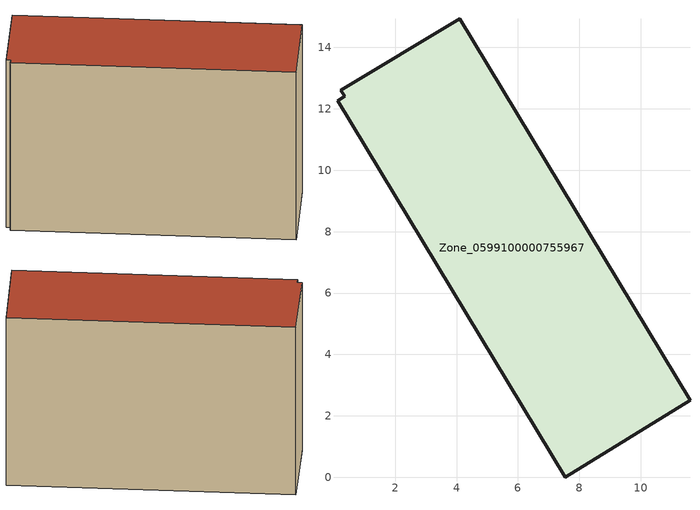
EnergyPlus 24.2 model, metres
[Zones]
Zone_0599100000755967
 floor ground (C_G): 0.24,12.6 4.1,14.93 11.6,2.5 7.53,0 0.12,12.26 0.35,12.4 z0
 wall outside (C_F): 11.6,2.5 4.1,14.93 0.24,12.6 0.35,12.4 0.12,12.26 7.53,0 11.6,2.5 z0:9.64
 roof outside (C_R): 4.1,14.93 0.24,12.6 0.35,12.4 0.12,12.26 7.53,0 11.6,2.5 z9.64
[BUILDING]
Pand.0599100000755967: North Axis=0; Terrain=City; Loads Convergence Tolerance Value=0.04; Temperature Convergence Tolerance Value=0.4; Solar Distribution=FullExterior; Maximum Number of Warmup Days=25; Minimum Number of Warmup Days=1
[Site:Location]
Rotterdam.The.Hague.AP_ZH_NLD Design_Conditions: Latitude=51.96; Longitude=4.45; Time Zone=1; Elevation=-4.5
[SITE:GROUNDTEMPERATURE:BUILDINGSURFACE]
18, 18, 18, 18, 18, 18, 18, 18, 18, 18, 18, 18
[MATERIAL] Thermal Absorptance=0.9; Solar Absorptance=0.7; Visible Absorptance=0.7
Name | Roughness | Thickness | Conductivity | Density | Specific Heat
G.TI.1946 | MediumSmooth | 0.15 | 1 | 540 | 1210
F.TI.1946 | Rough | 0.3 | 0.857143 | 1920 | 840
R.TI.1946 | MediumRough | 0.2 | 0.1 | 1500 | 1000
[CONSTRUCTION]
C_G: G.TI.1946
C_F: F.TI.1946
C_R: R.TI.1946
[ZONE]
Zone_0599100000755967: Type=1; Multiplier=1; Ceiling Height=Autocalculate; Volume=Autocalculate; Floor Area=autocalculate; Part of Total Floor Area=Yes
[ZONEINFILTRATION:DESIGNFLOWRATE]
Infil_Zone_0599100000755967: Zone or ZoneList or Space or SpaceList=Zone_0599100000755967; Schedule=AlwaysOn; Design Flow Rate Calculation Method=Flow/Area; Flow Rate per Floor Area=0.003; Constant Term Coefficient=1; Temperature Term Coefficient=0; Velocity Term Coefficient=0; Velocity Squared Term Coefficient=0
[HVACTEMPLATE:ZONE:IDEALLOADSAIRSYSTEM]
Zone_0599100000755967: Maximum Heating Supply Air Temperature=50; Minimum Cooling Supply Air Temperature=13; Maximum Heating Supply Air Humidity Ratio=0.0156; Minimum Cooling Supply Air Humidity Ratio=0.0077; Heating Limit=NoLimit; Cooling Limit=NoLimit; Dehumidification Control Type=ConstantSensibleHeatRatio; Cooling Sensible Heat Ratio=0.7; Dehumidification Setpoint=60; Humidification Control Type=None; Humidification Setpoint=30; Outdoor Air Method=None; Outdoor Air Flow Rate per Person=0.00944; Outdoor Air Flow Rate per Zone Floor Area=0; Outdoor Air Flow Rate per Zone=0; Demand Controlled Ventilation Type=None; Outdoor Air Economizer Type=NoEconomizer; Heat Recovery Type=None; Sensible Heat Recovery Effectiveness=0.7; Latent Heat Recovery Effectiveness=0.65
[ZONECONTROL:THERMOSTAT]
ThermostatControl_Zone_0599100000755967: Zone or ZoneList=Zone_0599100000755967; Control Type Schedule=DualSetpointControlType; Control 1=Thermostat_Zone_0599100000755967; Temperature Difference Between Cutout And Setpoint=0
[THERMOSTATSETPOINT:DUALSETPOINT]
Thermostat_Zone_0599100000755967: Heating Setpoint Temperature Schedule=HeatingSetpoint_Zone_0599100000755967; Cooling Setpoint Temperature Schedule=CoolingSetpoint_Zone_0599100000755967
[SCHEDULE:COMPACT]
HeatingSetpoint_Zone_0599100000755967: Through: 12/31, For: AllDays, Until: 24:00, 21
CoolingSetpoint_Zone_0599100000755967: Through: 12/31, For: AllDays, Until: 24:00, 24
DualSetpointControlType: Through: 12/31, For: AllDays, Until: 24:00, 4
AlwaysOn: Through: 12/31, For: AllDays, Until: 24:00, 1
